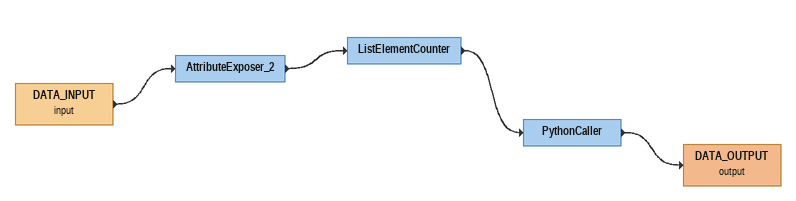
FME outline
DATA_INPUT (input)
    -> AttributeExposer_2
AttributeExposer_2
    -> ListElementCounter
ListElementCounter
    -> PythonCaller
PythonCaller
    -> DATA_OUTPUT (output)
DATA_OUTPUT (output)
